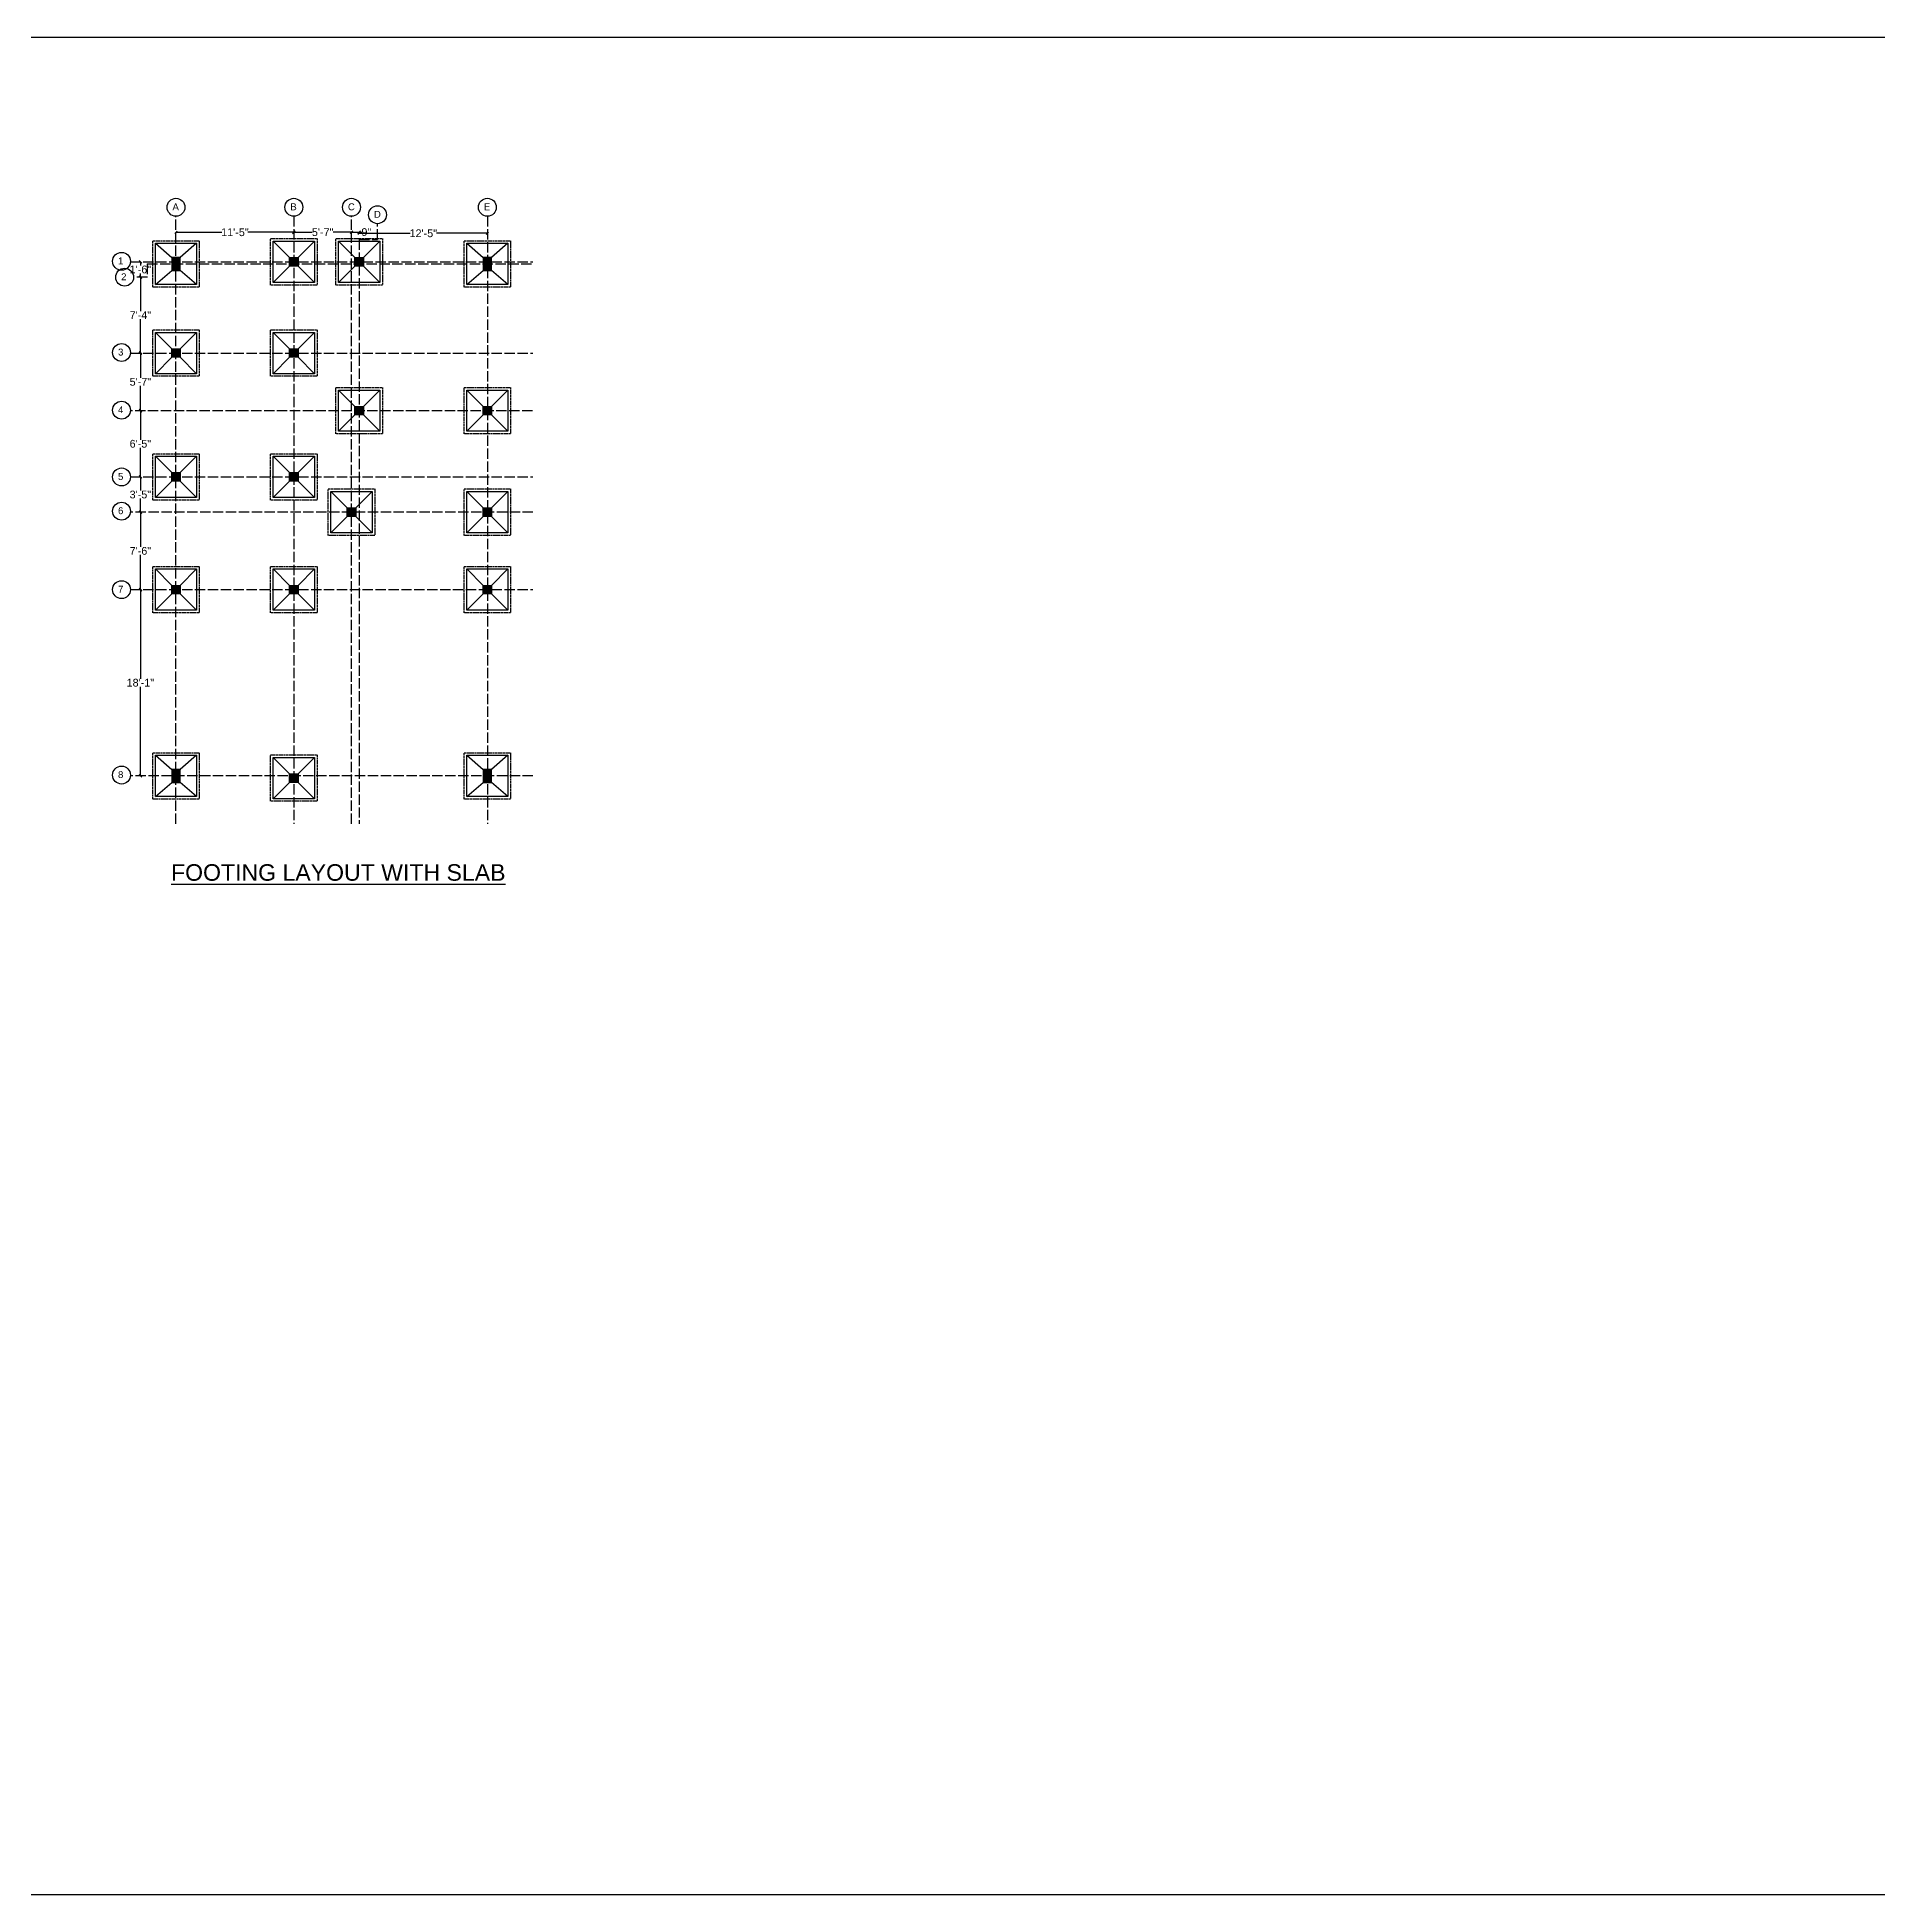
# Model space of a CAD drawing. Header units: inches. Extents: x 1734 to 10776, y 1772 to 3930.
# Drawn here: x 6493 to 8635, y 1772 to 3930 of the extents above; entities that cross this region are included whole.
import ezdxf

# ---------------------------------------------------------------- set-up
doc = ezdxf.new("R2010")
doc.units = ezdxf.units.IN
doc.linetypes.add('ACAD_ISO02W100', pattern=[15, 12, -3])
for name, color, linetype in [('C', 141, 'Continuous'), ('C1', 10, 'Continuous'), ('Naming', 45, 'Continuous')]:
    doc.layers.add(name, color=color, linetype=linetype)
doc.styles.get("Standard").update_dxf_attribs({"font": 'arial.ttf'})
doc.dimstyles.get("Standard").update_dxf_attribs({"dimtxt": 9, "dimasz": 3, "dimexe": 0.18, "dimexo": 0.0625, "dimgap": 0.09, "dimtad": 0, "dimtih": 1, "dimtoh": 1, "dimdec": 0, "dimzin": 0, "dimdsep": 46, "dimlunit": 3, "dimtxsty": 'Standard', "dimblk": 'OBLIQUE', "dimcen": 0.09, "dimse1": 1, "dimse2": 1, "dimclrd": 197, "dimadec": 0, "dimazin": 0, "dimtfac": 1, "dimtdec": 0, "dimtofl": 0, "dimtmove": 0, "dimatfit": 3, "dimfxl": 1, "dimtolj": 1, "dimtzin": 0, "dimarcsym": 0})

# ---------------------------------------------------------------- blocks, each defined once
blk = doc.blocks.new('_Oblique')
at = {"color": 0, "linetype": 'ByBlock', "lineweight": -2}
blk.add_line((-0.5, -0.5), (0.5, 0.5), dxfattribs=at)
blk = doc.blocks.new('*D63')
at = {"color": 197, "lineweight": -2, "transparency": 16777216}
for p, q in [((6654.7, 3703.7), (6708.1, 3703.7)), ((6791.7, 3703.7), (6738.4, 3703.7))]:
    blk.add_line(p, q, dxfattribs=at)
at = {"layer": 'Defpoints', "color": 0, "transparency": 16777216}
for p in [(6654.7, 3707.9), (6791.7, 3707.9), (6791.7, 3703.7)]:
    blk.add_point(p, dxfattribs=at)
at = {"color": 197, "lineweight": -2, "transparency": 16777216, "xscale": 3, "yscale": 3, "zscale": 3, "rotation": 180}
blk.add_blockref('_Oblique', (6654.7, 3703.7), dxfattribs=at)
at = {"color": 197, "lineweight": -2, "transparency": 16777216, "xscale": 3, "yscale": 3, "zscale": 3}
blk.add_blockref('_Oblique', (6791.7, 3703.7), dxfattribs=at)
at = {"color": 0, "transparency": 16777216, "insert": (6723.2, 3703.7), "char_height": 9, "attachment_point": 5}
blk.add_mtext('\\A1;11\'-5"', dxfattribs=at)
blk = doc.blocks.new('*D64')
at = {"color": 197, "lineweight": -2, "transparency": 16777216}
for p, q in [((6613.3, 3669.4), (6613.3, 3665.1)), ((6613.3, 3651.5), (6613.3, 3655.8))]:
    blk.add_line(p, q, dxfattribs=at)
at = {"layer": 'Defpoints', "color": 0, "transparency": 16777216}
for p in [(6612.5, 3669.4), (6613.3, 3651.5), (6613.3, 3651.5)]:
    blk.add_point(p, dxfattribs=at)
at = {"color": 197, "lineweight": -2, "transparency": 16777216, "xscale": 3, "yscale": 3, "zscale": 3}
for p, rotation in [((6613.3, 3669.4), 90), ((6613.3, 3651.5), 270)]:
    blk.add_blockref('_Oblique', p, dxfattribs=dict(at, rotation=rotation))
at = {"color": 0, "transparency": 16777216, "insert": (6613.3, 3660.5), "char_height": 9, "attachment_point": 5}
blk.add_mtext('\\A1;1\'-6"', dxfattribs=at)
blk = doc.blocks.new('*D65')
at = {"color": 197, "lineweight": -2, "transparency": 16777216}
for p, q in [((6613.3, 3651.5), (6613.3, 3612.1)), ((6613.3, 3563.4), (6613.3, 3602.9))]:
    blk.add_line(p, q, dxfattribs=at)
at = {"layer": 'Defpoints', "color": 0, "transparency": 16777216}
for p in [(6613.3, 3651.5), (6613.3, 3563.4), (6613.3, 3563.4)]:
    blk.add_point(p, dxfattribs=at)
at = {"color": 197, "lineweight": -2, "transparency": 16777216, "xscale": 3, "yscale": 3, "zscale": 3}
for p, rotation in [((6613.3, 3651.5), 90), ((6613.3, 3563.4), 270)]:
    blk.add_blockref('_Oblique', p, dxfattribs=dict(at, rotation=rotation))
at = {"color": 0, "transparency": 16777216, "insert": (6613.3, 3607.5), "char_height": 9, "attachment_point": 5}
blk.add_mtext('\\A1;7\'-4"', dxfattribs=at)
blk = doc.blocks.new('*D66')
at = {"color": 197, "lineweight": -2, "transparency": 16777216}
for p, q in [((6613.3, 3563.4), (6613.3, 3534.6)), ((6613.3, 3496.4), (6613.3, 3525.3))]:
    blk.add_line(p, q, dxfattribs=at)
at = {"layer": 'Defpoints', "color": 0, "transparency": 16777216}
for p in [(6613.3, 3563.4), (6613.3, 3496.4), (6613.3, 3496.4)]:
    blk.add_point(p, dxfattribs=at)
at = {"color": 197, "lineweight": -2, "transparency": 16777216, "xscale": 3, "yscale": 3, "zscale": 3}
for p, rotation in [((6613.3, 3563.4), 90), ((6613.3, 3496.4), 270)]:
    blk.add_blockref('_Oblique', p, dxfattribs=dict(at, rotation=rotation))
at = {"color": 0, "transparency": 16777216, "insert": (6613.3, 3529.9), "char_height": 9, "attachment_point": 5}
blk.add_mtext('\\A1;5\'-7"', dxfattribs=at)
blk = doc.blocks.new('*D67')
at = {"color": 197, "lineweight": -2, "transparency": 16777216}
for p, q in [((6613.3, 3496.4), (6613.3, 3462.6)), ((6613.3, 3419.4), (6613.3, 3453.2))]:
    blk.add_line(p, q, dxfattribs=at)
at = {"layer": 'Defpoints', "color": 0, "transparency": 16777216}
for p in [(6613.3, 3496.4), (6613.3, 3419.4), (6613.3, 3419.4)]:
    blk.add_point(p, dxfattribs=at)
at = {"color": 197, "lineweight": -2, "transparency": 16777216, "xscale": 3, "yscale": 3, "zscale": 3}
for p, rotation in [((6613.3, 3496.4), 90), ((6613.3, 3419.4), 270)]:
    blk.add_blockref('_Oblique', p, dxfattribs=dict(at, rotation=rotation))
at = {"color": 0, "transparency": 16777216, "insert": (6613.3, 3457.9), "char_height": 9, "attachment_point": 5}
blk.add_mtext('\\A1;6\'-5"', dxfattribs=at)
blk = doc.blocks.new('*D68')
at = {"color": 197, "lineweight": -2, "transparency": 16777216}
for p, q in [((6613.3, 3419.4), (6613.3, 3403.6)), ((6613.3, 3378.4), (6613.3, 3394.2))]:
    blk.add_line(p, q, dxfattribs=at)
at = {"layer": 'Defpoints', "color": 0, "transparency": 16777216}
for p in [(6613.3, 3419.4), (6613.3, 3378.4), (6613.3, 3378.4)]:
    blk.add_point(p, dxfattribs=at)
at = {"color": 197, "lineweight": -2, "transparency": 16777216, "xscale": 3, "yscale": 3, "zscale": 3}
for p, rotation in [((6613.3, 3419.4), 90), ((6613.3, 3378.4), 270)]:
    blk.add_blockref('_Oblique', p, dxfattribs=dict(at, rotation=rotation))
at = {"color": 0, "transparency": 16777216, "insert": (6613.3, 3398.9), "char_height": 9, "attachment_point": 5}
blk.add_mtext('\\A1;3\'-5"', dxfattribs=at)
blk = doc.blocks.new('*D69')
at = {"color": 197, "lineweight": -2, "transparency": 16777216}
for p, q in [((6613.3, 3378.4), (6613.3, 3338.1)), ((6613.3, 3288.4), (6613.3, 3328.7))]:
    blk.add_line(p, q, dxfattribs=at)
at = {"layer": 'Defpoints', "color": 0, "transparency": 16777216}
for p in [(6613.3, 3378.4), (6613.3, 3288.4), (6613.3, 3288.4)]:
    blk.add_point(p, dxfattribs=at)
at = {"color": 197, "lineweight": -2, "transparency": 16777216, "xscale": 3, "yscale": 3, "zscale": 3}
for p, rotation in [((6613.3, 3378.4), 90), ((6613.3, 3288.4), 270)]:
    blk.add_blockref('_Oblique', p, dxfattribs=dict(at, rotation=rotation))
at = {"color": 0, "transparency": 16777216, "insert": (6613.3, 3333.4), "char_height": 9, "attachment_point": 5}
blk.add_mtext('\\A1;7\'-6"', dxfattribs=at)
blk = doc.blocks.new('*D70')
at = {"color": 197, "lineweight": -2, "transparency": 16777216}
for p, q in [((6613.3, 3288.4), (6613.3, 3184.9)), ((6613.3, 3071.9), (6613.3, 3175.5))]:
    blk.add_line(p, q, dxfattribs=at)
at = {"layer": 'Defpoints', "color": 0, "transparency": 16777216}
for p in [(6613.3, 3288.4), (6613.3, 3071.9), (6613.3, 3071.9)]:
    blk.add_point(p, dxfattribs=at)
at = {"color": 197, "lineweight": -2, "transparency": 16777216, "xscale": 3, "yscale": 3, "zscale": 3}
for p, rotation in [((6613.3, 3288.4), 90), ((6613.3, 3071.9), 270)]:
    blk.add_blockref('_Oblique', p, dxfattribs=dict(at, rotation=rotation))
at = {"color": 0, "transparency": 16777216, "insert": (6613.3, 3180.2), "char_height": 9, "attachment_point": 5}
blk.add_mtext('\\A1;18\'-1"', dxfattribs=at)
blk = doc.blocks.new('*D71')
at = {"color": 197, "lineweight": -2, "transparency": 16777216}
for p, q in [((6791.7, 3703.8), (6813.2, 3703.8)), ((6858.7, 3703.8), (6837.3, 3703.8))]:
    blk.add_line(p, q, dxfattribs=at)
at = {"layer": 'Defpoints', "color": 0, "transparency": 16777216}
for p in [(6791.7, 3703.8), (6858.7, 3703.8), (6858.7, 3703.8)]:
    blk.add_point(p, dxfattribs=at)
at = {"color": 197, "lineweight": -2, "transparency": 16777216, "xscale": 3, "yscale": 3, "zscale": 3, "rotation": 180}
blk.add_blockref('_Oblique', (6791.7, 3703.8), dxfattribs=at)
at = {"color": 197, "lineweight": -2, "transparency": 16777216, "xscale": 3, "yscale": 3, "zscale": 3}
blk.add_blockref('_Oblique', (6858.7, 3703.8), dxfattribs=at)
at = {"color": 0, "transparency": 16777216, "insert": (6825.2, 3703.8), "char_height": 9, "attachment_point": 5}
blk.add_mtext('\\A1;5\'-7"', dxfattribs=at)
blk = doc.blocks.new('*D72')
at = {"color": 197, "lineweight": -2, "transparency": 16777216}
for p, q in [((6858.7, 3703.9), (6867.7, 3703.9)), ((6867.7, 3703.9), (6870.7, 3703.9))]:
    blk.add_line(p, q, dxfattribs=at)
at = {"layer": 'Defpoints', "color": 0, "transparency": 16777216}
for p in [(6867.7, 3703.9), (6858.7, 3685.9), (6867.7, 3685.9)]:
    blk.add_point(p, dxfattribs=at)
at = {"color": 197, "lineweight": -2, "transparency": 16777216, "xscale": 3, "yscale": 3, "zscale": 3, "rotation": 180}
blk.add_blockref('_Oblique', (6858.7, 3703.9), dxfattribs=at)
at = {"color": 197, "lineweight": -2, "transparency": 16777216, "xscale": 3, "yscale": 3, "zscale": 3}
blk.add_blockref('_Oblique', (6867.7, 3703.9), dxfattribs=at)
at = {"color": 0, "transparency": 16777216, "insert": (6876, 3703.9), "char_height": 9, "attachment_point": 5}
blk.add_mtext('\\A1;9"', dxfattribs=at)
blk = doc.blocks.new('*D73')
at = {"color": 197, "lineweight": -2, "transparency": 16777216}
for p, q in [((6867.7, 3702.5), (6927.1, 3702.5)), ((7016.7, 3702.5), (6957.4, 3702.5))]:
    blk.add_line(p, q, dxfattribs=at)
at = {"layer": 'Defpoints', "color": 0, "transparency": 16777216}
for p in [(7016.7, 3702.5), (6867.7, 3685.9), (7016.7, 3685.9)]:
    blk.add_point(p, dxfattribs=at)
at = {"color": 197, "lineweight": -2, "transparency": 16777216, "xscale": 3, "yscale": 3, "zscale": 3, "rotation": 180}
blk.add_blockref('_Oblique', (6867.7, 3702.5), dxfattribs=at)
at = {"color": 197, "lineweight": -2, "transparency": 16777216, "xscale": 3, "yscale": 3, "zscale": 3}
blk.add_blockref('_Oblique', (7016.7, 3702.5), dxfattribs=at)
at = {"color": 0, "transparency": 16777216, "insert": (6942.2, 3702.5), "char_height": 9, "attachment_point": 5}
blk.add_mtext('\\A1;12\'-5"', dxfattribs=at)

msp = doc.modelspace()

# ---------------------------------------------------------------- hatches: boundary and pattern name
h = msp.add_hatch(color=1)
h.dxf.hatch_style = 1
h.paths.add_polyline_path([(6786.7, 3674.4), (6786.7, 3664.4), (6796.7, 3664.4), (6796.7, 3674.4)])
h = msp.add_hatch(color=1)
h.dxf.hatch_style = 1
h.paths.add_polyline_path([(6862.7, 3674.4), (6862.7, 3664.4), (6872.7, 3664.4), (6872.7, 3674.4)])
h = msp.add_hatch(color=1)
h.dxf.hatch_style = 1
h.paths.add_polyline_path([(6649.7, 3568.4), (6649.7, 3558.4), (6659.7, 3558.4), (6659.7, 3568.4)])
h = msp.add_hatch(color=1)
h.dxf.hatch_style = 1
h.paths.add_polyline_path([(6786.7, 3568.4), (6786.7, 3558.4), (6796.7, 3558.4), (6796.7, 3568.4)])
h = msp.add_hatch(color=1)
h.dxf.hatch_style = 1
h.paths.add_polyline_path([(6862.7, 3501.4), (6862.7, 3491.4), (6872.7, 3491.4), (6872.7, 3501.4)])
h = msp.add_hatch(color=1)
h.dxf.hatch_style = 1
h.paths.add_polyline_path([(7011.7, 3501.4), (7011.7, 3491.4), (7021.7, 3491.4), (7021.7, 3501.4)])
h = msp.add_hatch(color=1)
h.dxf.hatch_style = 1
h.paths.add_polyline_path([(6649.7, 3424.4), (6649.7, 3414.4), (6659.7, 3414.4), (6659.7, 3424.4)])
h = msp.add_hatch(color=1)
h.dxf.hatch_style = 1
h.paths.add_polyline_path([(6786.7, 3424.4), (6786.7, 3414.4), (6796.7, 3414.4), (6796.7, 3424.4)])
h = msp.add_hatch(color=1)
h.dxf.hatch_style = 1
h.paths.add_polyline_path([(6853.7, 3383.4), (6853.7, 3373.4), (6863.7, 3373.4), (6863.7, 3383.4)])
h = msp.add_hatch(color=1)
h.dxf.hatch_style = 1
h.paths.add_polyline_path([(7011.7, 3383.4), (7011.7, 3373.4), (7021.7, 3373.4), (7021.7, 3383.4)])
h = msp.add_hatch(color=1)
h.dxf.hatch_style = 1
h.paths.add_polyline_path([(6649.7, 3293.4), (6649.7, 3283.4), (6659.7, 3283.4), (6659.7, 3293.4)])
h = msp.add_hatch(color=1)
h.dxf.hatch_style = 1
h.paths.add_polyline_path([(6786.7, 3293.4), (6786.7, 3283.4), (6796.7, 3283.4), (6796.7, 3293.4)])
h = msp.add_hatch(color=1)
h.dxf.hatch_style = 1
h.paths.add_polyline_path([(7011.7, 3293.4), (7011.7, 3283.4), (7021.7, 3283.4), (7021.7, 3293.4)])
h = msp.add_hatch(color=1)
h.dxf.hatch_style = 1
h.paths.add_polyline_path([(6786.7, 3074.4), (6786.7, 3064.4), (6796.7, 3064.4), (6796.7, 3074.4)])
at = {"layer": 'C'}
h = msp.add_hatch(color=256, dxfattribs=at)
h.dxf.hatch_style = 1
h.paths.add_polyline_path([(6659.7, 3674.4), (6649.7, 3674.4), (6649.7, 3659.4), (6659.7, 3659.4)])
h = msp.add_hatch(color=256, dxfattribs=at)
h.dxf.hatch_style = 1
h.paths.add_polyline_path([(7021.7, 3674.4), (7011.7, 3674.4), (7011.7, 3659.4), (7021.7, 3659.4)])
h = msp.add_hatch(color=256, dxfattribs=at)
h.dxf.hatch_style = 1
h.paths.add_polyline_path([(6659.7, 3079.4), (6649.7, 3079.4), (6649.7, 3064.4), (6659.7, 3064.4)])
h = msp.add_hatch(color=256, dxfattribs=at)
h.dxf.hatch_style = 1
h.paths.add_polyline_path([(7021.7, 3079.4), (7011.7, 3079.4), (7011.7, 3064.4), (7021.7, 3064.4)])

# ---------------------------------------------------------------- linework, layer by layer
at = {"linetype": 'ACAD_ISO02W100'}
for p, q in [((6654.7, 3016.4), (6654.7, 3722.4)), ((6791.7, 3722.4), (6791.7, 3016.4)), ((6858.7, 3016.4), (6858.7, 3722.4)), ((6889, 3695.4), (6889, 3713.8)), ((7016.7, 3722.4), (7016.7, 3016.4)), ((6867.7, 3695.4), (6867.7, 3016.4)), ((6867.7, 3695.4), (6889, 3695.4)), ((6601.7, 3669.4), (7069.7, 3669.4)), ((6621.2, 3651.5), (6605.3, 3651.5)), ((6621.2, 3666.9), (7069.7, 3666.9)), ((6621.2, 3666.9), (6621.2, 3651.5)), ((6601.7, 3563.4), (7069.7, 3563.4)), ((7069.1, 3496.4), (6601.7, 3496.4)), ((6601.7, 3419.4), (7069.7, 3419.4)), ((7069.7, 3378.4), (6601.7, 3378.4)), ((6601.7, 3288.4), (7069.7, 3288.4)), ((7069.7, 3071.9), (6601.7, 3071.9))]:
    msp.add_line(p, q, dxfattribs=at)
for p, q in [((6767.7, 3693.4), (6786.7, 3674.4)), ((6815.7, 3693.4), (6796.7, 3674.4)), ((6843.7, 3693.4), (6862.7, 3674.4)), ((6891.7, 3693.4), (6872.7, 3674.4)), ((6630.7, 3690.9), (6649.7, 3674.4)), ((6678.7, 3690.9), (6659.7, 3674.4)), ((6992.7, 3690.9), (7011.7, 3674.4)), ((7040.7, 3690.9), (7021.7, 3674.4)), ((6630.7, 3642.9), (6649.7, 3659.4)), ((6678.7, 3642.9), (6659.7, 3659.4)), ((6767.7, 3645.4), (6786.7, 3664.4)), ((6815.7, 3645.4), (6796.7, 3664.4)), ((6843.7, 3645.4), (6862.7, 3664.4)), ((6891.7, 3645.4), (6872.7, 3664.4)), ((6992.7, 3642.9), (7011.7, 3659.4)), ((7040.7, 3642.9), (7021.7, 3659.4)), ((6630.7, 3587.4), (6649.7, 3568.4)), ((6678.7, 3587.4), (6659.7, 3568.4)), ((6767.7, 3587.4), (6786.7, 3568.4)), ((6815.7, 3587.4), (6796.7, 3568.4)), ((6630.7, 3539.4), (6649.7, 3558.4)), ((6678.7, 3539.4), (6659.7, 3558.4)), ((6767.7, 3539.4), (6786.7, 3558.4)), ((6815.7, 3539.4), (6796.7, 3558.4)), ((6843.7, 3520.4), (6862.7, 3501.4)), ((6891.7, 3520.4), (6872.7, 3501.4)), ((6992.7, 3520.4), (7011.7, 3501.4)), ((7040.7, 3520.4), (7021.7, 3501.4)), ((6843.7, 3472.4), (6862.7, 3491.4)), ((6891.7, 3472.4), (6872.7, 3491.4)), ((6992.7, 3472.4), (7011.7, 3491.4)), ((7040.7, 3472.4), (7021.7, 3491.4)), ((6630.7, 3443.4), (6649.7, 3424.4)), ((6678.7, 3443.4), (6659.7, 3424.4)), ((6767.7, 3443.4), (6786.7, 3424.4)), ((6815.7, 3443.4), (6796.7, 3424.4)), ((6630.7, 3395.4), (6649.7, 3414.4)), ((6678.7, 3395.4), (6659.7, 3414.4)), ((6767.7, 3395.4), (6786.7, 3414.4)), ((6815.7, 3395.4), (6796.7, 3414.4)), ((6834.7, 3402.4), (6853.7, 3383.4)), ((6882.7, 3402.4), (6863.7, 3383.4)), ((6992.7, 3402.4), (7011.7, 3383.4)), ((7040.7, 3402.4), (7021.7, 3383.4)), ((6834.7, 3354.4), (6853.7, 3373.4)), ((6882.7, 3354.4), (6863.7, 3373.4)), ((6992.7, 3354.4), (7011.7, 3373.4)), ((7040.7, 3354.4), (7021.7, 3373.4)), ((6630.7, 3312.4), (6649.7, 3293.4)), ((6678.7, 3312.4), (6659.7, 3293.4)), ((6767.7, 3312.4), (6786.7, 3293.4)), ((6815.7, 3312.4), (6796.7, 3293.4)), ((6992.7, 3312.4), (7011.7, 3293.4)), ((7040.7, 3312.4), (7021.7, 3293.4)), ((6630.7, 3264.4), (6649.7, 3283.4)), ((6678.7, 3264.4), (6659.7, 3283.4)), ((6767.7, 3264.4), (6786.7, 3283.4)), ((6815.7, 3264.4), (6796.7, 3283.4)), ((6992.7, 3264.4), (7011.7, 3283.4)), ((7040.7, 3264.4), (7021.7, 3283.4)), ((6630.7, 3095.9), (6649.7, 3079.4)), ((6678.7, 3095.9), (6659.7, 3079.4)), ((6767.7, 3093.4), (6786.7, 3074.4)), ((6815.7, 3093.4), (6796.7, 3074.4)), ((6992.7, 3095.9), (7011.7, 3079.4)), ((7040.7, 3095.9), (7021.7, 3079.4)), ((6630.7, 3047.9), (6649.7, 3064.4)), ((6678.7, 3047.9), (6659.7, 3064.4)), ((6767.7, 3045.4), (6786.7, 3064.4)), ((6815.7, 3045.4), (6796.7, 3064.4)), ((6992.7, 3047.9), (7011.7, 3064.4)), ((7040.7, 3047.9), (7021.7, 3064.4))]:
    msp.add_line(p, q)
for points in [[(1733.7, 3930.5), (10775.8, 3930.5), (10775.8, 1771.5), (1733.7, 1771.5)], [(6767.7, 3693.4), (6815.7, 3693.4), (6815.7, 3645.4), (6767.7, 3645.4)], [(6843.7, 3693.4), (6891.7, 3693.4), (6891.7, 3645.4), (6843.7, 3645.4)], [(6630.7, 3690.9), (6678.7, 3690.9), (6678.7, 3642.9), (6630.7, 3642.9)], [(6992.7, 3690.9), (7040.7, 3690.9), (7040.7, 3642.9), (6992.7, 3642.9)], [(6630.7, 3587.4), (6678.7, 3587.4), (6678.7, 3539.4), (6630.7, 3539.4)], [(6767.7, 3587.4), (6815.7, 3587.4), (6815.7, 3539.4), (6767.7, 3539.4)], [(6843.7, 3520.4), (6891.7, 3520.4), (6891.7, 3472.4), (6843.7, 3472.4)], [(6992.7, 3520.4), (7040.7, 3520.4), (7040.7, 3472.4), (6992.7, 3472.4)], [(6630.7, 3443.4), (6678.7, 3443.4), (6678.7, 3395.4), (6630.7, 3395.4)], [(6767.7, 3443.4), (6815.7, 3443.4), (6815.7, 3395.4), (6767.7, 3395.4)], [(6834.7, 3402.4), (6882.7, 3402.4), (6882.7, 3354.4), (6834.7, 3354.4)], [(6992.7, 3402.4), (7040.7, 3402.4), (7040.7, 3354.4), (6992.7, 3354.4)], [(6630.7, 3312.4), (6678.7, 3312.4), (6678.7, 3264.4), (6630.7, 3264.4)], [(6767.7, 3312.4), (6815.7, 3312.4), (6815.7, 3264.4), (6767.7, 3264.4)], [(6992.7, 3312.4), (7040.7, 3312.4), (7040.7, 3264.4), (6992.7, 3264.4)], [(6630.7, 3095.9), (6678.7, 3095.9), (6678.7, 3047.9), (6630.7, 3047.9)], [(6767.7, 3093.4), (6815.7, 3093.4), (6815.7, 3045.4), (6767.7, 3045.4)], [(6992.7, 3095.9), (7040.7, 3095.9), (7040.7, 3047.9), (6992.7, 3047.9)]]:
    msp.add_lwpolyline(points, close=True)
at = {"color": 40, "linetype": 'ACAD_ISO02W100', "ltscale": 0.2, "true_color": 0xf8d731}
for points in [[(6627.7, 3693.9), (6681.7, 3693.9), (6681.7, 3639.9), (6627.7, 3639.9)], [(6764.7, 3696.4), (6818.7, 3696.4), (6818.7, 3642.4), (6764.7, 3642.4)], [(6840.7, 3696.4), (6894.7, 3696.4), (6894.7, 3642.4), (6840.7, 3642.4)], [(6989.7, 3693.9), (7043.7, 3693.9), (7043.7, 3639.9), (6989.7, 3639.9)], [(6627.7, 3590.4), (6681.7, 3590.4), (6681.7, 3536.4), (6627.7, 3536.4)], [(6764.7, 3590.4), (6818.7, 3590.4), (6818.7, 3536.4), (6764.7, 3536.4)], [(6840.7, 3523.4), (6894.7, 3523.4), (6894.7, 3469.4), (6840.7, 3469.4)], [(6989.7, 3523.4), (7043.7, 3523.4), (7043.7, 3469.4), (6989.7, 3469.4)], [(6627.7, 3446.4), (6681.7, 3446.4), (6681.7, 3392.4), (6627.7, 3392.4)], [(6764.7, 3446.4), (6818.7, 3446.4), (6818.7, 3392.4), (6764.7, 3392.4)], [(6831.7, 3405.4), (6885.7, 3405.4), (6885.7, 3351.4), (6831.7, 3351.4)], [(6989.7, 3405.4), (7043.7, 3405.4), (7043.7, 3351.4), (6989.7, 3351.4)], [(6627.7, 3315.4), (6681.7, 3315.4), (6681.7, 3261.4), (6627.7, 3261.4)], [(6764.7, 3315.4), (6818.7, 3315.4), (6818.7, 3261.4), (6764.7, 3261.4)], [(6989.7, 3315.4), (7043.7, 3315.4), (7043.7, 3261.4), (6989.7, 3261.4)], [(6627.7, 3098.9), (6681.7, 3098.9), (6681.7, 3044.9), (6627.7, 3044.9)], [(6764.7, 3096.4), (6818.7, 3096.4), (6818.7, 3042.4), (6764.7, 3042.4)], [(6989.7, 3098.9), (7043.7, 3098.9), (7043.7, 3044.9), (6989.7, 3044.9)]]:
    msp.add_lwpolyline(points, close=True, dxfattribs=at)
for centre in [(6654.7, 3732.8), (6791.7, 3732.8), (6858.7, 3732.8), (7016.7, 3732.8), (6889, 3724.1), (6591.4, 3670), (6595, 3651.5), (6591.4, 3564), (6591.4, 3497), (6591.4, 3419.4), (6591.4, 3379.6), (6591.4, 3288.4), (6591.4, 3072.9)]:
    msp.add_circle(centre, 10.4)
at = {"layer": 'C'}
for p, q in [((6659.7, 3674.4), (6649.7, 3659.4)), ((6649.7, 3674.4), (6659.7, 3659.4)), ((6659.7, 3674.4), (6649.7, 3659.4)), ((6649.7, 3674.4), (6659.7, 3659.4)), ((7021.7, 3674.4), (7011.7, 3659.4)), ((7011.7, 3674.4), (7021.7, 3659.4)), ((7021.7, 3674.4), (7011.7, 3659.4)), ((7011.7, 3674.4), (7021.7, 3659.4)), ((6659.7, 3079.4), (6649.7, 3064.4)), ((6649.7, 3079.4), (6659.7, 3064.4)), ((6659.7, 3079.4), (6649.7, 3064.4)), ((6649.7, 3079.4), (6659.7, 3064.4)), ((7021.7, 3079.4), (7011.7, 3064.4)), ((7011.7, 3079.4), (7021.7, 3064.4)), ((7021.7, 3079.4), (7011.7, 3064.4)), ((7011.7, 3079.4), (7021.7, 3064.4))]:
    msp.add_line(p, q, dxfattribs=at)
for points in [[(6649.7, 3659.4), (6659.7, 3659.4), (6659.7, 3674.4), (6649.7, 3674.4)], [(6649.7, 3659.4), (6659.7, 3659.4), (6659.7, 3674.4), (6649.7, 3674.4)], [(6649.7, 3659.4), (6659.7, 3659.4), (6659.7, 3674.4), (6649.7, 3674.4)], [(7011.7, 3659.4), (7021.7, 3659.4), (7021.7, 3674.4), (7011.7, 3674.4)], [(7011.7, 3659.4), (7021.7, 3659.4), (7021.7, 3674.4), (7011.7, 3674.4)], [(7011.7, 3659.4), (7021.7, 3659.4), (7021.7, 3674.4), (7011.7, 3674.4)], [(6649.7, 3064.4), (6659.7, 3064.4), (6659.7, 3079.4), (6649.7, 3079.4)], [(6649.7, 3064.4), (6659.7, 3064.4), (6659.7, 3079.4), (6649.7, 3079.4)], [(6649.7, 3064.4), (6659.7, 3064.4), (6659.7, 3079.4), (6649.7, 3079.4)], [(7011.7, 3064.4), (7021.7, 3064.4), (7021.7, 3079.4), (7011.7, 3079.4)], [(7011.7, 3064.4), (7021.7, 3064.4), (7021.7, 3079.4), (7011.7, 3079.4)], [(7011.7, 3064.4), (7021.7, 3064.4), (7021.7, 3079.4), (7011.7, 3079.4)]]:
    msp.add_lwpolyline(points, close=True, dxfattribs=at)
at = {"layer": 'C1'}
for p, q in [((6786.7, 3674.4), (6796.7, 3664.4)), ((6796.7, 3674.4), (6786.7, 3664.4)), ((6786.7, 3674.4), (6796.7, 3664.4)), ((6796.7, 3674.4), (6786.7, 3664.4)), ((6862.7, 3674.4), (6872.7, 3664.4)), ((6872.7, 3674.4), (6862.7, 3664.4)), ((6862.7, 3674.4), (6872.7, 3664.4)), ((6872.7, 3674.4), (6862.7, 3664.4)), ((6649.7, 3568.4), (6659.7, 3558.4)), ((6659.7, 3568.4), (6649.7, 3558.4)), ((6649.7, 3568.4), (6659.7, 3558.4)), ((6659.7, 3568.4), (6649.7, 3558.4)), ((6786.7, 3568.4), (6796.7, 3558.4)), ((6796.7, 3568.4), (6786.7, 3558.4)), ((6786.7, 3568.4), (6796.7, 3558.4)), ((6796.7, 3568.4), (6786.7, 3558.4)), ((6862.7, 3501.4), (6872.7, 3491.4)), ((6872.7, 3501.4), (6862.7, 3491.4)), ((6862.7, 3501.4), (6872.7, 3491.4)), ((6872.7, 3501.4), (6862.7, 3491.4)), ((7011.7, 3501.4), (7021.7, 3491.4)), ((7021.7, 3501.4), (7011.7, 3491.4)), ((7011.7, 3501.4), (7021.7, 3491.4)), ((7021.7, 3501.4), (7011.7, 3491.4)), ((6649.7, 3424.4), (6659.7, 3414.4)), ((6659.7, 3424.4), (6649.7, 3414.4)), ((6649.7, 3424.4), (6659.7, 3414.4)), ((6659.7, 3424.4), (6649.7, 3414.4)), ((6786.7, 3424.4), (6796.7, 3414.4)), ((6796.7, 3424.4), (6786.7, 3414.4)), ((6786.7, 3424.4), (6796.7, 3414.4)), ((6796.7, 3424.4), (6786.7, 3414.4)), ((6853.7, 3383.4), (6863.7, 3373.4)), ((6863.7, 3383.4), (6853.7, 3373.4)), ((6853.7, 3383.4), (6863.7, 3373.4)), ((6863.7, 3383.4), (6853.7, 3373.4)), ((7011.7, 3383.4), (7021.7, 3373.4)), ((7021.7, 3383.4), (7011.7, 3373.4)), ((7011.7, 3383.4), (7021.7, 3373.4)), ((7021.7, 3383.4), (7011.7, 3373.4)), ((6649.7, 3293.4), (6659.7, 3283.4)), ((6659.7, 3293.4), (6649.7, 3283.4)), ((6649.7, 3293.4), (6659.7, 3283.4)), ((6659.7, 3293.4), (6649.7, 3283.4)), ((6786.7, 3293.4), (6796.7, 3283.4)), ((6796.7, 3293.4), (6786.7, 3283.4)), ((6786.7, 3293.4), (6796.7, 3283.4)), ((6796.7, 3293.4), (6786.7, 3283.4)), ((7011.7, 3293.4), (7021.7, 3283.4)), ((7021.7, 3293.4), (7011.7, 3283.4)), ((7011.7, 3293.4), (7021.7, 3283.4)), ((7021.7, 3293.4), (7011.7, 3283.4)), ((6786.7, 3074.4), (6796.7, 3064.4)), ((6796.7, 3074.4), (6786.7, 3064.4))]:
    msp.add_line(p, q, dxfattribs=at)
for points in [[(6796.7, 3664.4), (6786.7, 3664.4), (6786.7, 3674.4), (6796.7, 3674.4)], [(6796.7, 3664.4), (6786.7, 3664.4), (6786.7, 3674.4), (6796.7, 3674.4)], [(6872.7, 3664.4), (6862.7, 3664.4), (6862.7, 3674.4), (6872.7, 3674.4)], [(6872.7, 3664.4), (6862.7, 3664.4), (6862.7, 3674.4), (6872.7, 3674.4)], [(6659.7, 3558.4), (6649.7, 3558.4), (6649.7, 3568.4), (6659.7, 3568.4)], [(6659.7, 3558.4), (6649.7, 3558.4), (6649.7, 3568.4), (6659.7, 3568.4)], [(6796.7, 3558.4), (6786.7, 3558.4), (6786.7, 3568.4), (6796.7, 3568.4)], [(6796.7, 3558.4), (6786.7, 3558.4), (6786.7, 3568.4), (6796.7, 3568.4)], [(6872.7, 3491.4), (6862.7, 3491.4), (6862.7, 3501.4), (6872.7, 3501.4)], [(6872.7, 3491.4), (6862.7, 3491.4), (6862.7, 3501.4), (6872.7, 3501.4)], [(7021.7, 3491.4), (7011.7, 3491.4), (7011.7, 3501.4), (7021.7, 3501.4)], [(7021.7, 3491.4), (7011.7, 3491.4), (7011.7, 3501.4), (7021.7, 3501.4)], [(6659.7, 3414.4), (6649.7, 3414.4), (6649.7, 3424.4), (6659.7, 3424.4)], [(6659.7, 3414.4), (6649.7, 3414.4), (6649.7, 3424.4), (6659.7, 3424.4)], [(6796.7, 3414.4), (6786.7, 3414.4), (6786.7, 3424.4), (6796.7, 3424.4)], [(6796.7, 3414.4), (6786.7, 3414.4), (6786.7, 3424.4), (6796.7, 3424.4)], [(6863.7, 3373.4), (6853.7, 3373.4), (6853.7, 3383.4), (6863.7, 3383.4)], [(6863.7, 3373.4), (6853.7, 3373.4), (6853.7, 3383.4), (6863.7, 3383.4)], [(7021.7, 3373.4), (7011.7, 3373.4), (7011.7, 3383.4), (7021.7, 3383.4)], [(7021.7, 3373.4), (7011.7, 3373.4), (7011.7, 3383.4), (7021.7, 3383.4)], [(6659.7, 3283.4), (6649.7, 3283.4), (6649.7, 3293.4), (6659.7, 3293.4)], [(6659.7, 3283.4), (6649.7, 3283.4), (6649.7, 3293.4), (6659.7, 3293.4)], [(6796.7, 3283.4), (6786.7, 3283.4), (6786.7, 3293.4), (6796.7, 3293.4)], [(6796.7, 3283.4), (6786.7, 3283.4), (6786.7, 3293.4), (6796.7, 3293.4)], [(7021.7, 3283.4), (7011.7, 3283.4), (7011.7, 3293.4), (7021.7, 3293.4)], [(7021.7, 3283.4), (7011.7, 3283.4), (7011.7, 3293.4), (7021.7, 3293.4)], [(6796.7, 3064.4), (6786.7, 3064.4), (6786.7, 3074.4), (6796.7, 3074.4)]]:
    msp.add_lwpolyline(points, close=True, dxfattribs=at)

# ---------------------------------------------------------------- texts
at = {"char_height": 8, "attachment_point": 1}
for s, insert in [('A', (6650.6, 3737.3)), ('B', (6787.6, 3737.3)), ('C', (6854.6, 3737.3)), ('E', (7012.6, 3737.3)), ('D', (6884.8, 3728.6)), ('1', (6587.3, 3674.5)), ('2', (6590.9, 3656)), ('3', (6587.3, 3568.5)), ('4', (6587.3, 3501.5)), ('5', (6587.3, 3423.9)), ('6', (6587.3, 3384.1)), ('7', (6587.3, 3292.9)), ('8', (6587.3, 3077.4))]:
    msp.add_mtext_dynamic_manual_height_columns(s, width=672.189, gutter_width=40, heights=[0], dxfattribs=dict(at, insert=insert))
at = {"layer": 'Naming', "insert": (6648.9, 2969.3), "char_height": 19.2, "attachment_point": 1}
msp.add_mtext_dynamic_manual_height_columns('{\\LFOOTING LAYOUT WITH SLAB}', width=6381.972, gutter_width=96, heights=[0], dxfattribs=at)

# ---------------------------------------------------------------- dimensions: what is measured, and where the dimension line sits
for base, p1, p2, picture, middle in [((6791.7, 3703.7), (6654.7, 3707.9), (6791.7, 3707.9), '*D63', (6723.2, 3703.7)), ((6858.7, 3703.8), (6791.7, 3703.8), (6858.7, 3703.8), '*D71', (6825.2, 3703.8)), ((6867.7, 3703.9), (6858.7, 3685.9), (6867.7, 3685.9), '*D72', (6876, 3703.9)), ((7016.7, 3702.5), (6867.7, 3685.9), (7016.7, 3685.9), '*D73', (6942.2, 3702.5))]:
    dim = msp.add_linear_dim(base=base, p1=p1, p2=p2, dimstyle='Standard')
    dim.commit()
    dim.dimension.update_dxf_attribs({"geometry": picture, "text_midpoint": middle})
dim = msp.add_linear_dim(base=(6613.3, 3651.5), p1=(6612.5, 3669.4), p2=(6613.3, 3651.5), angle=90, dimstyle='Standard')
dim.commit()
dim.dimension.update_dxf_attribs({"geometry": '*D64', "text_midpoint": (6613.3, 3660.5)})
for base, p1, p2, picture, middle in [((6613.3, 3563.4), (6613.3, 3651.5), (6613.3, 3563.4), '*D65', (6613.3, 3607.5)), ((6613.3, 3496.4), (6613.3, 3563.4), (6613.3, 3496.4), '*D66', (6613.3, 3529.9)), ((6613.3, 3419.4), (6613.3, 3496.4), (6613.3, 3419.4), '*D67', (6613.3, 3457.9)), ((6613.3, 3378.4), (6613.3, 3419.4), (6613.3, 3378.4), '*D68', (6613.3, 3398.9)), ((6613.3, 3288.4), (6613.3, 3378.4), (6613.3, 3288.4), '*D69', (6613.3, 3333.4)), ((6613.2839099, 3071.9217823), (6613.2839099, 3288.4217823), (6613.2839099, 3071.9217823), '*D70', (6613.2839099, 3180.1717823))]:
    dim = msp.add_linear_dim(base=base, p1=p1, p2=p2, angle=90, dimstyle='Standard', override={"dimtmove": 1})
    dim.commit()
    dim.dimension.update_dxf_attribs({"geometry": picture, "text_midpoint": middle})

doc.saveas('drawing.dxf')
